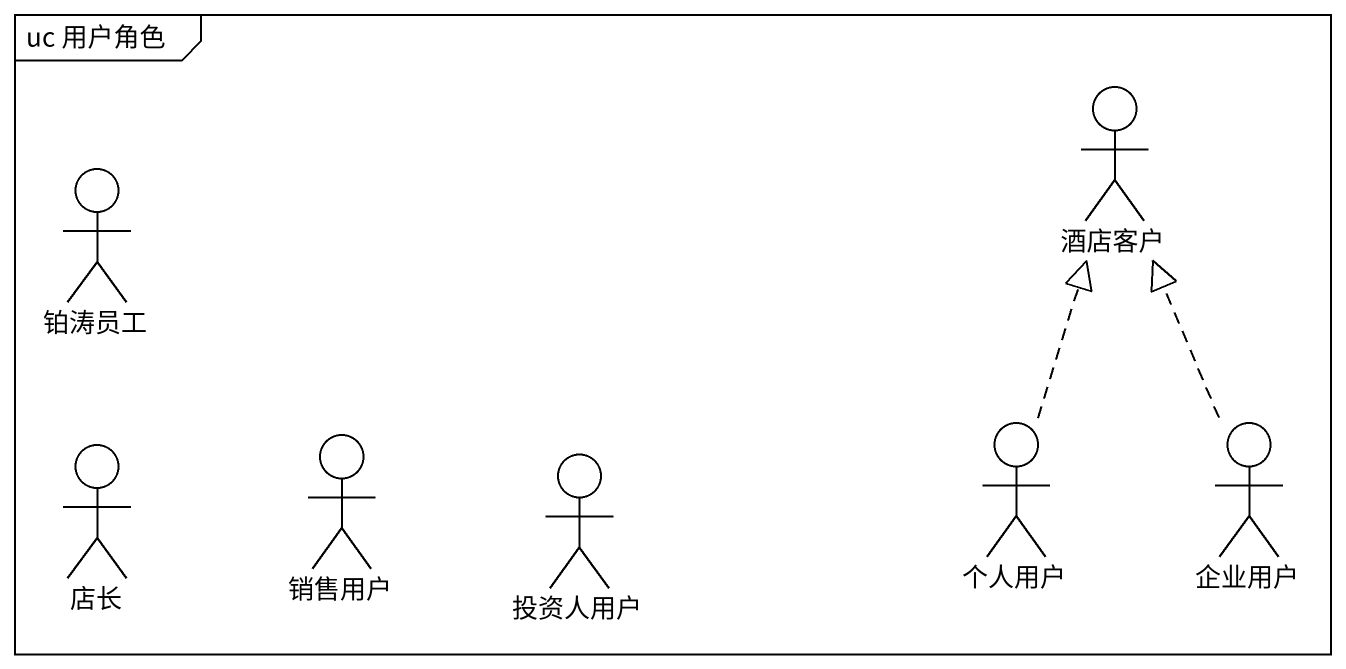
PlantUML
@startuml
mainframe uc 用户角色
actor 酒店客户
actor 铂涛员工
actor 店长
actor 销售用户
actor 投资人用户
actor 个人用户
actor 企业用户
个人用户 .up.|> 酒店客户
企业用户 .up.|> 酒店客户
@enduml
